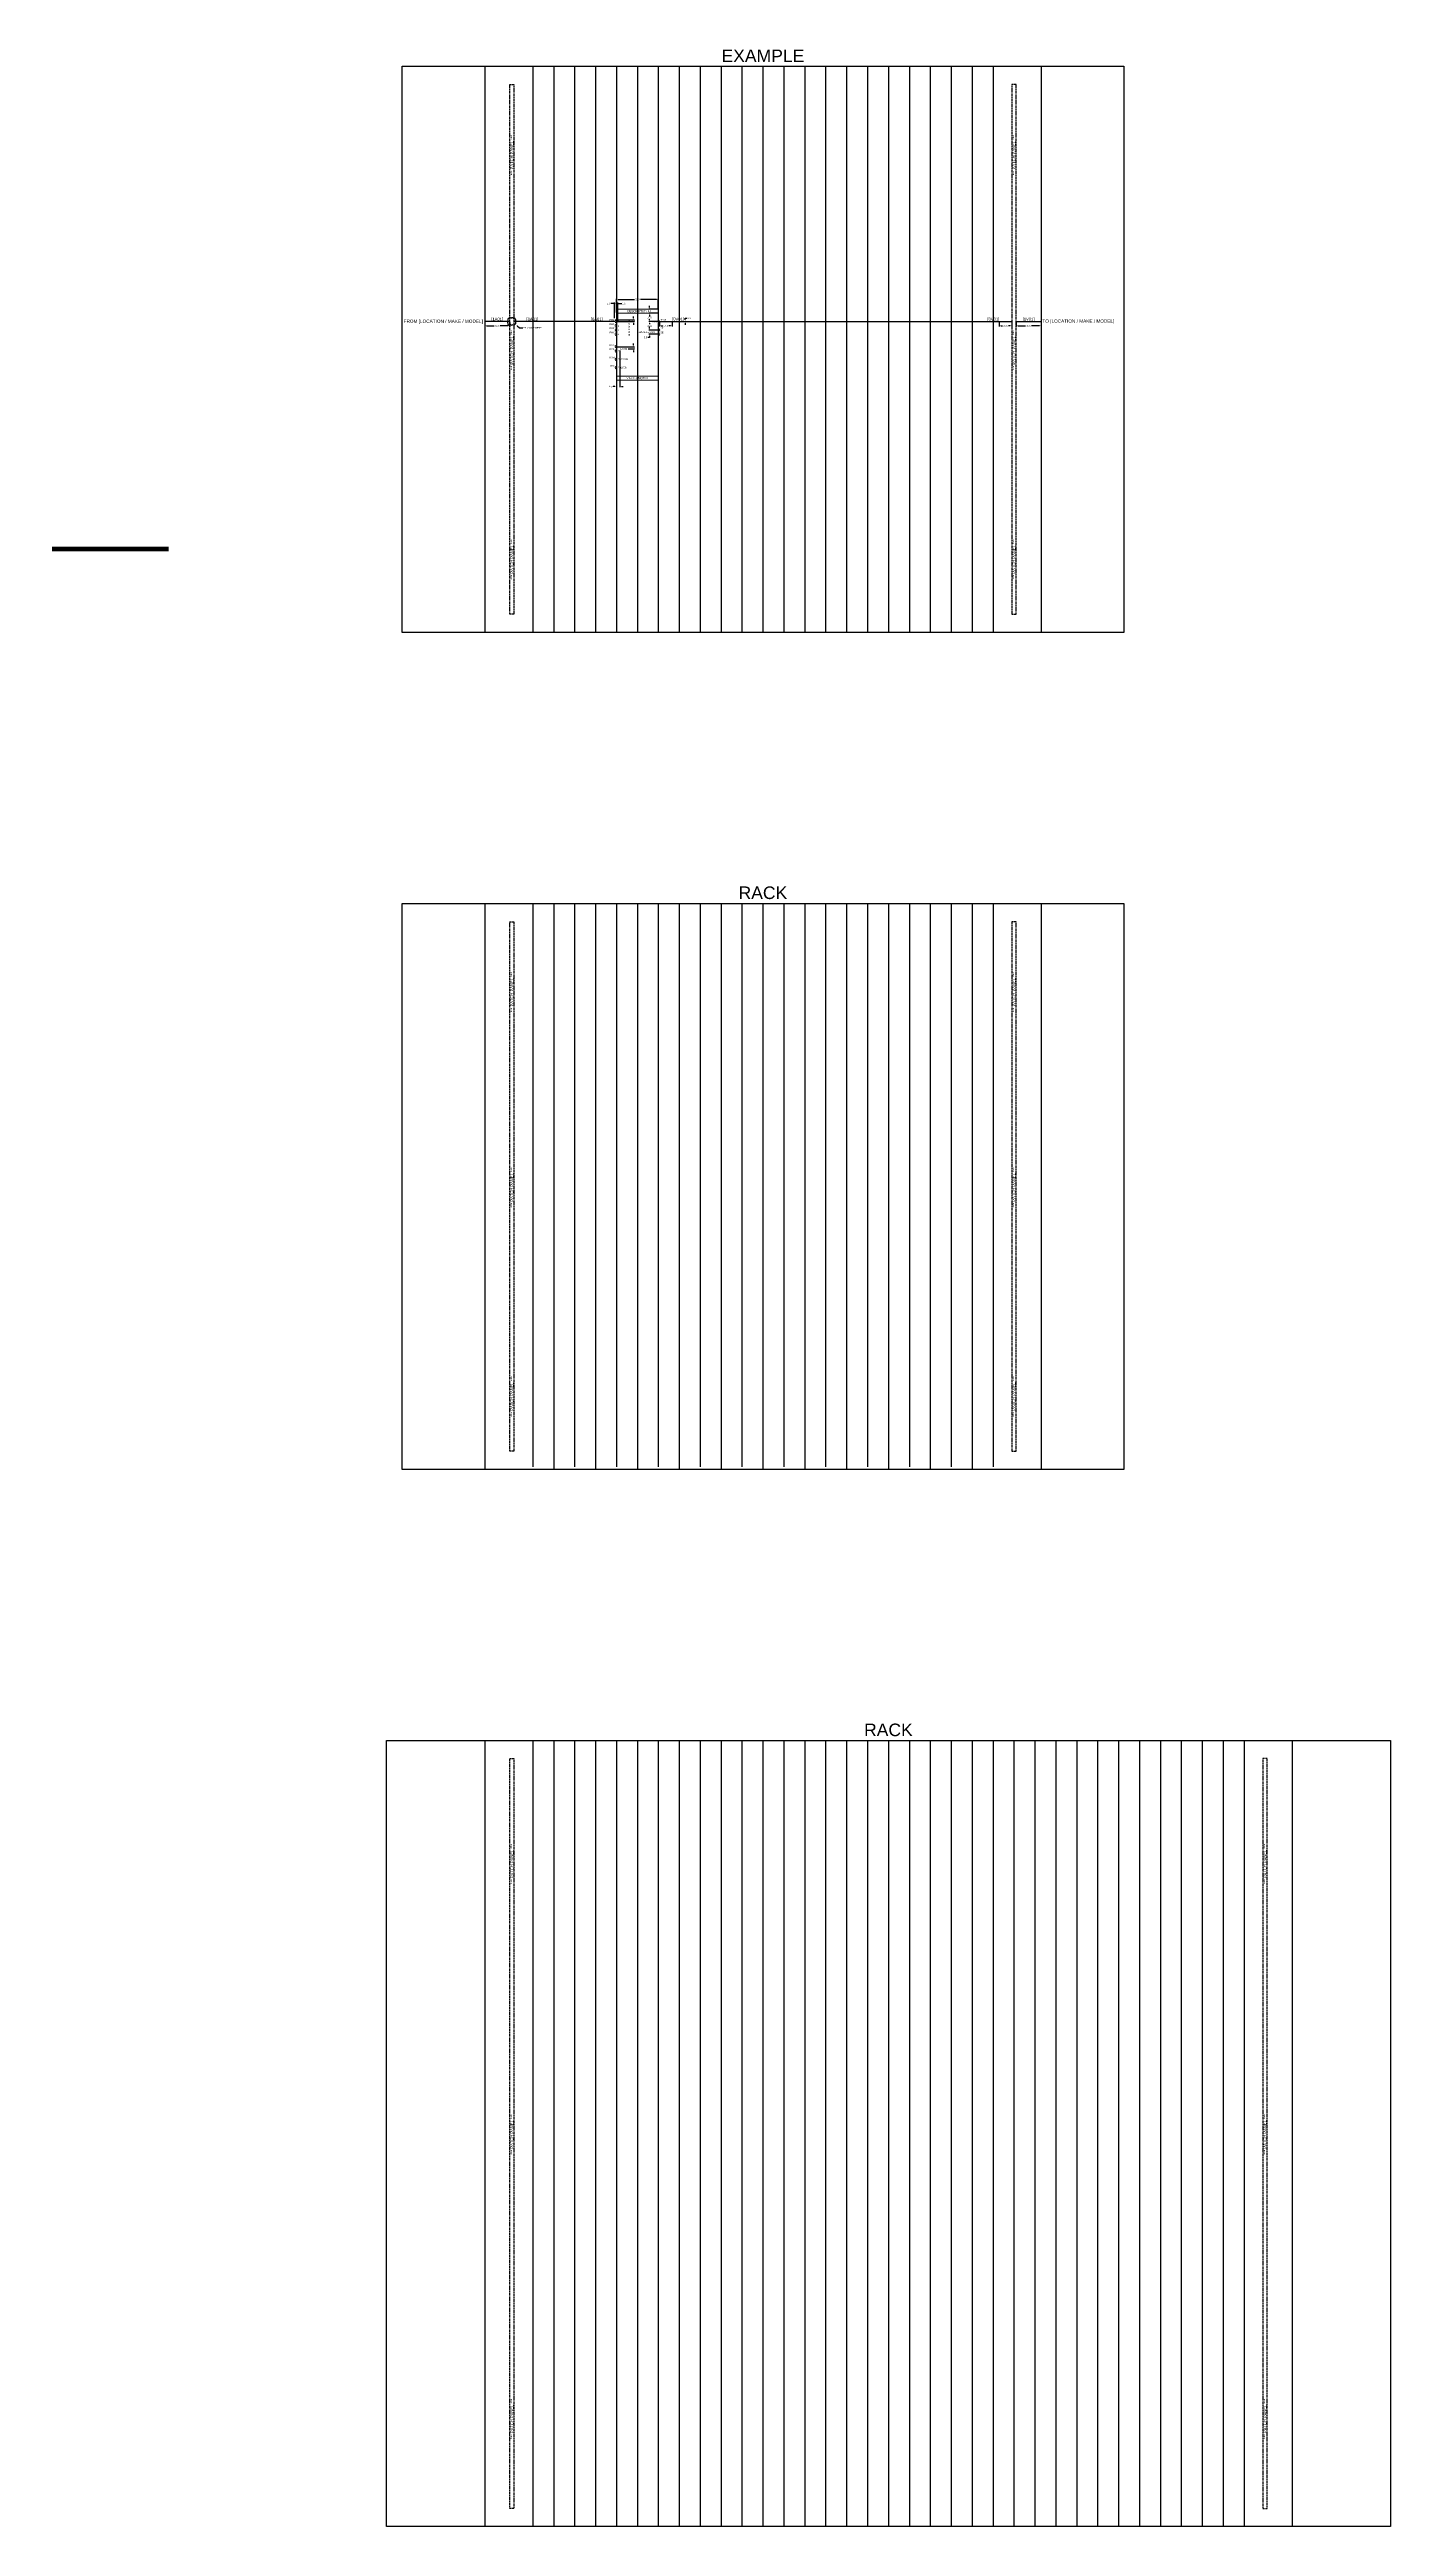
# Model space of a CAD drawing. Header units: millimetres. Extents: x -71336 to -35435, y -26189 to 22712.
# Drawn here: x -69189 to -67586, y -12128 to -9169 of the extents above; entities that cross this region are included whole.
import ezdxf
from ezdxf import colors
from ezdxf.entities.mleader import LeaderData, LeaderLine
from ezdxf.enums import TextEntityAlignment as Align
from ezdxf.math import Vec2, Vec3

# ---------------------------------------------------------------- set-up
doc = ezdxf.new("R2010")
doc.units = ezdxf.units.MM
doc.linetypes.add('DASHED2', pattern=[0.375, 0.25, -0.125])
for name, color, linetype in [('SC - Dimensions', 1, 'Continuous'), ('SC - HDMI', 192, 'Continuous'), ('SC - Revision Cloud', 3, 'Continuous'), ('SC - Starquad', 4, 'Continuous'), ('SC - Text', 7, 'Continuous')]:
    doc.layers.add(name, color=color, linetype=linetype)
doc.layers.add('SC - Equipment', color=7, linetype='Continuous', lineweight=13)
for name, color, linetype, plot in [('SC - Guides', 211, 'Continuous', False), ('SC - Titlesheet - Model', 250, 'Continuous', False), ('SC - Xlines', 252, 'Continuous', False)]:
    doc.layers.add(name, color=color, linetype=linetype, plot=plot)
doc.styles.add('ARIAL', font='arial.ttf')
doc.styles.add('ST 2', font='arial.ttf', dxfattribs={"height": 2})
doc.styles.get("Standard").update_dxf_attribs({"font": 'arial.ttf', "height": 35})
doc.dimstyles.get("Standard").update_dxf_attribs({"dimtxt": 50, "dimasz": 35, "dimexe": 5, "dimexo": 5, "dimgap": 1, "dimtad": 0, "dimtih": 1, "dimtoh": 1, "dimdec": 0, "dimzin": 0, "dimdsep": 46, "dimtxsty": 'Standard', "dimcen": 10, "dimadec": 0, "dimazin": 0, "dimtfac": 1, "dimtdec": 0, "dimtofl": 0, "dimtmove": 0, "dimatfit": 3, "dimfxl": 1, "dimtolj": 1, "dimtzin": 0, "dimarcsym": 0})

# ---------------------------------------------------------------- blocks, each defined once
blk = doc.blocks.new('*D127')
at = {"layer": 'Defpoints', "color": 0, "ltscale": 5, "transparency": 16777216}
for p in [(-68471.5, -9483.9), (-68461, -9478.9), (-68461, -9483.9)]:
    blk.add_point(p, dxfattribs=at)
at = {"layer": 'SC - Dimensions', "color": 0, "lineweight": -2, "ltscale": 5, "transparency": 16777216}
for p, q in [((-68462, -9478.9), (-68472.5, -9478.9)), ((-68462, -9483.9), (-68472.5, -9483.9)), ((-68471.5, -9476.9), (-68471.5, -9474.9)), ((-68471.5, -9485.9), (-68471.5, -9487.9))]:
    blk.add_line(p, q, dxfattribs=at)
at = {"layer": 'SC - Dimensions', "color": 0, "ltscale": 5, "transparency": 16777216}
for points in [[(-68471.8, -9476.9), (-68471.1, -9476.9), (-68471.5, -9478.9)], [(-68471.8, -9485.9), (-68471.1, -9485.9), (-68471.5, -9483.9)]]:
    blk.add_solid(points, dxfattribs=at)
at = {"layer": 'SC - Dimensions', "color": 0, "ltscale": 5, "transparency": 16777216, "insert": (-68471.5, -9481.4), "char_height": 2, "attachment_point": 5, "style": 'ST 2'}
blk.add_mtext('\\A1;5.0', dxfattribs=at)
blk = doc.blocks.new('*D128')
at = {"layer": 'Defpoints', "color": 0, "ltscale": 5, "transparency": 16777216}
for p in [(-68471.5, -9493.9), (-68461, -9483.9), (-68461, -9493.9)]:
    blk.add_point(p, dxfattribs=at)
at = {"layer": 'SC - Dimensions', "color": 0, "lineweight": -2, "ltscale": 5, "transparency": 16777216}
for p, q in [((-68462, -9483.9), (-68472.5, -9483.9)), ((-68462, -9493.9), (-68472.5, -9493.9)), ((-68471.5, -9485.9), (-68471.5, -9486.9)), ((-68471.5, -9491.9), (-68471.5, -9490.9))]:
    blk.add_line(p, q, dxfattribs=at)
at = {"layer": 'SC - Dimensions', "color": 0, "ltscale": 5, "transparency": 16777216}
for points in [[(-68471.8, -9485.9), (-68471.1, -9485.9), (-68471.5, -9483.9)], [(-68471.8, -9491.9), (-68471.1, -9491.9), (-68471.5, -9493.9)]]:
    blk.add_solid(points, dxfattribs=at)
at = {"layer": 'SC - Dimensions', "color": 0, "ltscale": 5, "transparency": 16777216, "insert": (-68471.5, -9488.9), "char_height": 2, "attachment_point": 5, "style": 'ST 2'}
blk.add_mtext('\\A1;10.0', dxfattribs=at)
blk = doc.blocks.new('*D129')
at = {"layer": 'Defpoints', "color": 0, "ltscale": 5, "transparency": 16777216}
for p in [(-68461, -9493.9), (-68471.5, -9503.9), (-68461, -9503.9)]:
    blk.add_point(p, dxfattribs=at)
at = {"layer": 'SC - Dimensions', "color": 0, "lineweight": -2, "ltscale": 5, "transparency": 16777216}
for p, q in [((-68462, -9493.9), (-68472.5, -9493.9)), ((-68471.5, -9495.9), (-68471.5, -9496.9)), ((-68462, -9503.9), (-68472.5, -9503.9)), ((-68471.5, -9501.9), (-68471.5, -9500.9))]:
    blk.add_line(p, q, dxfattribs=at)
at = {"layer": 'SC - Dimensions', "color": 0, "ltscale": 5, "transparency": 16777216}
for points in [[(-68471.8, -9495.9), (-68471.1, -9495.9), (-68471.5, -9493.9)], [(-68471.8, -9501.9), (-68471.1, -9501.9), (-68471.5, -9503.9)]]:
    blk.add_solid(points, dxfattribs=at)
at = {"layer": 'SC - Dimensions', "color": 0, "ltscale": 5, "transparency": 16777216, "insert": (-68471.5, -9498.9), "char_height": 2, "attachment_point": 5, "style": 'ST 2'}
blk.add_mtext('\\A1;10.0', dxfattribs=at)
blk = doc.blocks.new('*D130')
at = {"layer": 'Defpoints', "color": 0, "ltscale": 5, "transparency": 16777216}
for p in [(-68511, -9523.9), (-68498.2, -9526.4), (-68490.6, -9526.4)]:
    blk.add_point(p, dxfattribs=at)
at = {"layer": 'SC - Dimensions', "color": 0, "lineweight": -2, "ltscale": 5, "transparency": 16777216}
for p, q in [((-68510, -9523.9), (-68489.6, -9523.9)), ((-68497.2, -9526.4), (-68489.6, -9526.4)), ((-68490.6, -9521.9), (-68490.6, -9519.9)), ((-68490.6, -9528.4), (-68490.6, -9530.4))]:
    blk.add_line(p, q, dxfattribs=at)
at = {"layer": 'SC - Dimensions', "color": 0, "ltscale": 5, "transparency": 16777216}
for points in [[(-68490.9, -9521.9), (-68490.3, -9521.9), (-68490.6, -9523.9)], [(-68490.9, -9528.4), (-68490.3, -9528.4), (-68490.6, -9526.4)]]:
    blk.add_solid(points, dxfattribs=at)
at = {"layer": 'SC - Dimensions', "color": 0, "ltscale": 5, "transparency": 16777216, "insert": (-68490.6, -9525.1), "char_height": 2, "attachment_point": 5, "style": 'ST 2'}
blk.add_mtext('\\A1;2.5', dxfattribs=at)
blk = doc.blocks.new('*D131')
at = {"layer": 'Defpoints', "color": 0, "ltscale": 5, "transparency": 16777216}
for p in [(-68511, -9467.5), (-68511, -9478.9), (-68461, -9478.9)]:
    blk.add_point(p, dxfattribs=at)
at = {"layer": 'SC - Dimensions', "color": 0, "lineweight": -2, "ltscale": 5, "transparency": 16777216}
for p, q in [((-68511, -9477.9), (-68511, -9466.5)), ((-68509, -9467.5), (-68489.6, -9467.5)), ((-68463, -9467.5), (-68482.4, -9467.5)), ((-68461, -9477.9), (-68461, -9466.5))]:
    blk.add_line(p, q, dxfattribs=at)
at = {"layer": 'SC - Dimensions', "color": 0, "ltscale": 5, "transparency": 16777216}
for points in [[(-68509, -9467.2), (-68509, -9467.9), (-68511, -9467.5)], [(-68463, -9467.2), (-68463, -9467.9), (-68461, -9467.5)]]:
    blk.add_solid(points, dxfattribs=at)
at = {"layer": 'SC - Dimensions', "color": 0, "ltscale": 5, "transparency": 16777216, "insert": (-68486, -9467.5), "char_height": 2, "attachment_point": 5, "style": 'ST 2'}
blk.add_mtext('\\A1;50.0', dxfattribs=at)
blk = doc.blocks.new('*D132')
at = {"layer": 'Defpoints', "color": 0, "ltscale": 5, "transparency": 16777216}
for p in [(-68513.5, -9472.2), (-68513.5, -9490.9), (-68511, -9477.9)]:
    blk.add_point(p, dxfattribs=at)
at = {"layer": 'SC - Dimensions', "color": 0, "lineweight": -2, "ltscale": 5, "transparency": 16777216}
for p, q in [((-68515.5, -9472.2), (-68517.6, -9472.2)), ((-68513.5, -9489.9), (-68513.5, -9471.2)), ((-68511, -9476.9), (-68511, -9471.2)), ((-68509, -9472.2), (-68507, -9472.2))]:
    blk.add_line(p, q, dxfattribs=at)
at = {"layer": 'SC - Dimensions', "color": 0, "ltscale": 5, "transparency": 16777216}
for points in [[(-68515.5, -9471.8), (-68515.5, -9472.5), (-68513.5, -9472.2)], [(-68509, -9471.8), (-68509, -9472.5), (-68511, -9472.2)]]:
    blk.add_solid(points, dxfattribs=at)
at = {"layer": 'SC - Dimensions', "color": 0, "ltscale": 5, "transparency": 16777216, "insert": (-68520.4, -9472.2), "char_height": 2, "attachment_point": 5, "style": 'ST 2'}
blk.add_mtext('\\A1;2.5', dxfattribs=at)
blk = doc.blocks.new('*D133')
at = {"layer": 'Defpoints', "color": 0, "ltscale": 5, "transparency": 16777216}
for p in [(-68511, -9472.2), (-68511, -9483.9), (-68509.5, -9493.9)]:
    blk.add_point(p, dxfattribs=at)
at = {"layer": 'SC - Dimensions', "color": 0, "lineweight": -2, "ltscale": 5, "transparency": 16777216}
for p, q in [((-68513, -9472.2), (-68515, -9472.2)), ((-68511, -9482.9), (-68511, -9471.2)), ((-68509.5, -9492.9), (-68509.5, -9471.2)), ((-68507.5, -9472.2), (-68504.8, -9472.2))]:
    blk.add_line(p, q, dxfattribs=at)
at = {"layer": 'SC - Dimensions', "color": 0, "ltscale": 5, "transparency": 16777216}
for points in [[(-68513, -9471.8), (-68513, -9472.5), (-68511, -9472.2)], [(-68507.5, -9471.8), (-68507.5, -9472.5), (-68509.5, -9472.2)]]:
    blk.add_solid(points, dxfattribs=at)
at = {"layer": 'SC - Dimensions', "color": 0, "ltscale": 5, "transparency": 16777216, "insert": (-68502.1, -9472.2), "char_height": 2, "attachment_point": 5, "style": 'ST 2'}
blk.add_mtext('\\A1;1.5', dxfattribs=at)
blk = doc.blocks.new('*D134')
at = {"layer": 'Defpoints', "color": 0, "ltscale": 5, "transparency": 16777216}
for p in [(-68513.5, -9491.9), (-68511, -9493.9), (-68490.6, -9493.9)]:
    blk.add_point(p, dxfattribs=at)
at = {"layer": 'SC - Dimensions', "color": 0, "lineweight": -2, "ltscale": 5, "transparency": 16777216}
for p, q in [((-68512.5, -9491.9), (-68489.6, -9491.9)), ((-68510, -9493.9), (-68489.6, -9493.9)), ((-68490.6, -9489.9), (-68490.6, -9487.9)), ((-68490.6, -9495.9), (-68490.6, -9497.9))]:
    blk.add_line(p, q, dxfattribs=at)
at = {"layer": 'SC - Dimensions', "color": 0, "ltscale": 5, "transparency": 16777216}
for points in [[(-68490.9, -9489.9), (-68490.3, -9489.9), (-68490.6, -9491.9)], [(-68490.9, -9495.9), (-68490.3, -9495.9), (-68490.6, -9493.9)]]:
    blk.add_solid(points, dxfattribs=at)
at = {"layer": 'SC - Dimensions', "color": 0, "ltscale": 5, "transparency": 16777216, "insert": (-68490.6, -9492.9), "char_height": 2, "attachment_point": 5, "style": 'ST 2'}
blk.add_mtext('\\A1;2.0', dxfattribs=at)
blk = doc.blocks.new('*D135')
at = {"layer": 'Defpoints', "color": 0, "ltscale": 5, "transparency": 16777216}
for p in [(-68471.5, -9508.9), (-68461, -9503.9), (-68461, -9508.9)]:
    blk.add_point(p, dxfattribs=at)
at = {"layer": 'SC - Dimensions', "color": 0, "lineweight": -2, "ltscale": 5, "transparency": 16777216}
for p, q in [((-68471.5, -9512.9), (-68473.5, -9512.9)), ((-68462, -9503.9), (-68472.5, -9503.9)), ((-68462, -9508.9), (-68472.5, -9508.9)), ((-68471.5, -9501.9), (-68471.5, -9499.9)), ((-68471.5, -9510.9), (-68471.5, -9512.9))]:
    blk.add_line(p, q, dxfattribs=at)
at = {"layer": 'SC - Dimensions', "color": 0, "ltscale": 5, "transparency": 16777216}
for points in [[(-68471.8, -9501.9), (-68471.1, -9501.9), (-68471.5, -9503.9)], [(-68471.8, -9510.9), (-68471.1, -9510.9), (-68471.5, -9508.9)]]:
    blk.add_solid(points, dxfattribs=at)
at = {"layer": 'SC - Dimensions', "color": 0, "ltscale": 5, "transparency": 16777216, "insert": (-68476.3, -9512.9), "char_height": 2, "attachment_point": 5, "style": 'ST 2'}
blk.add_mtext('\\A1;5.0', dxfattribs=at)
blk = doc.blocks.new('*D149')
at = {"layer": 'Defpoints', "color": 0, "ltscale": 5, "transparency": 16777216}
for p in [(-68459.5, -9493.9), (-68444.5, -9493.9), (-68444.5, -9498.8)]:
    blk.add_point(p, dxfattribs=at)
at = {"layer": 'SC - Dimensions', "color": 0, "lineweight": -2, "ltscale": 5, "transparency": 16777216}
for p, q in [((-68459.5, -9494.9), (-68459.5, -9499.8)), ((-68444.5, -9494.9), (-68444.5, -9499.8)), ((-68457.5, -9498.8), (-68455.5, -9498.8)), ((-68446.5, -9498.8), (-68448.5, -9498.8))]:
    blk.add_line(p, q, dxfattribs=at)
at = {"layer": 'SC - Dimensions', "color": 0, "ltscale": 5, "transparency": 16777216}
for points in [[(-68457.5, -9498.5), (-68457.5, -9499.2), (-68459.5, -9498.8)], [(-68446.5, -9498.5), (-68446.5, -9499.2), (-68444.5, -9498.8)]]:
    blk.add_solid(points, dxfattribs=at)
at = {"layer": 'SC - Dimensions', "color": 0, "ltscale": 5, "transparency": 16777216, "insert": (-68452, -9498.8), "char_height": 2, "attachment_point": 5, "style": 'ST 2'}
blk.add_mtext('\\A1;15.0', dxfattribs=at)
blk = doc.blocks.new('*D136')
at = {"layer": 'Defpoints', "color": 0, "ltscale": 5, "transparency": 16777216}
for p in [(-68433.8, -9493.7), (-68433.8, -9493.9), (-68428.8, -9493.7)]:
    blk.add_point(p, dxfattribs=at)
at = {"layer": 'SC - Dimensions', "color": 0, "lineweight": -2, "ltscale": 5, "transparency": 16777216}
for p, q in [((-68432.8, -9493.7), (-68427.8, -9493.7)), ((-68432.8, -9493.9), (-68427.8, -9493.9)), ((-68428.8, -9491.7), (-68428.8, -9489.7)), ((-68428.8, -9489.7), (-68426.8, -9489.7)), ((-68428.8, -9495.9), (-68428.8, -9497.9))]:
    blk.add_line(p, q, dxfattribs=at)
at = {"layer": 'SC - Dimensions', "color": 0, "ltscale": 5, "transparency": 16777216}
for points in [[(-68429.1, -9491.7), (-68428.5, -9491.7), (-68428.8, -9493.7)], [(-68429.1, -9495.9), (-68428.5, -9495.9), (-68428.8, -9493.9)]]:
    blk.add_solid(points, dxfattribs=at)
at = {"layer": 'SC - Dimensions', "color": 0, "ltscale": 5, "transparency": 16777216, "insert": (-68424, -9489.7), "char_height": 2, "attachment_point": 5, "style": 'ST 2'}
blk.add_mtext('\\A1;0.2', dxfattribs=at)
blk = doc.blocks.new('*D137')
at = {"layer": 'Defpoints', "color": 0, "ltscale": 5, "transparency": 16777216}
for p in [(-68033.5, -9493.9), (-68003.5, -9493.9), (-68003.5, -9498.9)]:
    blk.add_point(p, dxfattribs=at)
at = {"layer": 'SC - Dimensions', "color": 0, "lineweight": -2, "ltscale": 5, "transparency": 16777216}
for p, q in [((-68033.5, -9494.9), (-68033.5, -9499.9)), ((-68003.5, -9494.9), (-68003.5, -9499.9)), ((-68031.5, -9498.9), (-68022.1, -9498.9)), ((-68005.5, -9498.9), (-68014.9, -9498.9))]:
    blk.add_line(p, q, dxfattribs=at)
at = {"layer": 'SC - Dimensions', "color": 0, "ltscale": 5, "transparency": 16777216}
for points in [[(-68031.5, -9498.6), (-68031.5, -9499.2), (-68033.5, -9498.9)], [(-68005.5, -9498.6), (-68005.5, -9499.2), (-68003.5, -9498.9)]]:
    blk.add_solid(points, dxfattribs=at)
at = {"layer": 'SC - Dimensions', "color": 0, "ltscale": 5, "transparency": 16777216, "insert": (-68018.5, -9498.9), "char_height": 2, "attachment_point": 5, "style": 'ST 2'}
blk.add_mtext('\\A1;30.0', dxfattribs=at)
blk = doc.blocks.new('*D138')
at = {"layer": 'Defpoints', "color": 0, "ltscale": 5, "transparency": 16777216}
for p in [(-68668.5, -9493.9), (-68638.5, -9493.9), (-68638.5, -9498.9)]:
    blk.add_point(p, dxfattribs=at)
at = {"layer": 'SC - Dimensions', "color": 0, "lineweight": -2, "ltscale": 5, "transparency": 16777216}
for p, q in [((-68668.5, -9494.9), (-68668.5, -9499.9)), ((-68638.5, -9494.9), (-68638.5, -9499.9)), ((-68666.5, -9498.9), (-68657.1, -9498.9)), ((-68640.5, -9498.9), (-68649.9, -9498.9))]:
    blk.add_line(p, q, dxfattribs=at)
at = {"layer": 'SC - Dimensions', "color": 0, "ltscale": 5, "transparency": 16777216}
for points in [[(-68666.5, -9498.6), (-68666.5, -9499.2), (-68668.5, -9498.9)], [(-68640.5, -9498.6), (-68640.5, -9499.2), (-68638.5, -9498.9)]]:
    blk.add_solid(points, dxfattribs=at)
at = {"layer": 'SC - Dimensions', "color": 0, "ltscale": 5, "transparency": 16777216, "insert": (-68653.5, -9498.9), "char_height": 2, "attachment_point": 5, "style": 'ST 2'}
blk.add_mtext('\\A1;30.0', dxfattribs=at)
blk = doc.blocks.new('*D139')
at = {"layer": 'Defpoints', "color": 0, "ltscale": 5, "transparency": 16777216}
for p in [(-68053.5, -9493.9), (-68038.5, -9493.9), (-68038.5, -9498.9)]:
    blk.add_point(p, dxfattribs=at)
at = {"layer": 'SC - Dimensions', "color": 0, "lineweight": -2, "ltscale": 5, "transparency": 16777216}
for p, q in [((-68053.5, -9494.9), (-68053.5, -9499.9)), ((-68038.5, -9494.9), (-68038.5, -9499.9)), ((-68051.5, -9498.9), (-68049.5, -9498.9)), ((-68040.5, -9498.9), (-68042.5, -9498.9))]:
    blk.add_line(p, q, dxfattribs=at)
at = {"layer": 'SC - Dimensions', "color": 0, "ltscale": 5, "transparency": 16777216}
for points in [[(-68051.5, -9498.6), (-68051.5, -9499.2), (-68053.5, -9498.9)], [(-68040.5, -9498.6), (-68040.5, -9499.2), (-68038.5, -9498.9)]]:
    blk.add_solid(points, dxfattribs=at)
at = {"layer": 'SC - Dimensions', "color": 0, "ltscale": 5, "transparency": 16777216, "insert": (-68046, -9498.9), "char_height": 2, "attachment_point": 5, "style": 'ST 2'}
blk.add_mtext('\\A1;15.0', dxfattribs=at)
blk = doc.blocks.new('*D146')
at = {"layer": 'Defpoints', "color": 0, "ltscale": 5, "transparency": 16777216}
for p in [(-68507, -9527.3), (-68511, -9563.9), (-68507, -9571.3)]:
    blk.add_point(p, dxfattribs=at)
at = {"layer": 'SC - Dimensions', "color": 0, "lineweight": -2, "ltscale": 5, "transparency": 16777216}
for p, q in [((-68507, -9528.3), (-68507, -9572.3)), ((-68513, -9571.3), (-68515, -9571.3)), ((-68511, -9564.9), (-68511, -9572.3)), ((-68505, -9571.3), (-68503, -9571.3))]:
    blk.add_line(p, q, dxfattribs=at)
at = {"layer": 'SC - Dimensions', "color": 0, "ltscale": 5, "transparency": 16777216}
for points in [[(-68513, -9571), (-68513, -9571.7), (-68511, -9571.3)], [(-68505, -9571), (-68505, -9571.7), (-68507, -9571.3)]]:
    blk.add_solid(points, dxfattribs=at)
at = {"layer": 'SC - Dimensions', "color": 0, "ltscale": 5, "transparency": 16777216, "insert": (-68517.9, -9571.3), "char_height": 2, "attachment_point": 5, "style": 'ST 2'}
blk.add_mtext('\\A1;4.0', dxfattribs=at)
blk = doc.blocks.new('*U189')
at = {"layer": 'SC - Guides', "color": 5, "ltscale": 5, "const_width": 2}
blk.add_lwpolyline([(-415.5, 1287.4), (-465.5, 1287.4)], dxfattribs=at)
at = {"layer": 'SC - Titlesheet - Model', "color": 5, "lineweight": 30, "ltscale": 5, "flags": 104}
blk.add_attdef('ADDITIONS', text='', height=5, dxfattribs=at).set_placement((-365.5, -312), align=Align.TOP_LEFT)
blk.add_attdef('CHANGES', text='', height=5, dxfattribs=at).set_placement((0, -312), align=Align.TOP_CENTER)
blk.add_attdef('OMISSIONS', text='', height=5, dxfattribs=at).set_placement((365.5, -312), align=Align.TOP_RIGHT)

msp = doc.modelspace()

# ---------------------------------------------------------------- linework, layer by layer
at = {"linetype": 'DASHED2', "ltscale": 5}
for points in [[(-68638.522, -9843.227), (-68638.522, -9210.727), (-68633.522, -9210.727), (-68633.522, -9843.227)], [(-68033.523, -9843.227), (-68033.522, -9210.727), (-68038.522, -9210.727), (-68038.523, -9843.227)], [(-68638.522, -10843.227), (-68638.522, -10210.727), (-68633.522, -10210.727), (-68633.522, -10843.227)], [(-68033.523, -10843.227), (-68033.522, -10210.727), (-68038.522, -10210.727), (-68038.523, -10843.227)], [(-68638.522, -12106.227), (-68638.522, -11210.329), (-68633.522, -11210.329), (-68633.522, -12106.227)], [(-67733.522, -12106.227), (-67733.522, -11210.329), (-67738.522, -11210.329), (-67738.522, -12106.227)]]:
    msp.add_lwpolyline(points, close=True, dxfattribs=at)
at = {"layer": 'SC - Equipment'}
for p, q in [((-68461.022, -9483.89), (-68511.023, -9483.89)), ((-68511.022, -9478.89), (-68461.022, -9478.89)), ((-68511.022, -9563.89), (-68511.022, -9478.89)), ((-68461.022, -9478.89), (-68461.022, -9563.89)), ((-68461.022, -9558.89), (-68511.022, -9558.89)), ((-68461.022, -9563.89), (-68511.022, -9563.89))]:
    msp.add_line(p, q, dxfattribs=at)
at = {"layer": 'SC - Equipment', "ltscale": 5}
for p, q in [((-68496.013, -9492.39), (-68496.013, -9493.89)), ((-68496.022, -9508.89), (-68496.022, -9510.39))]:
    msp.add_line(p, q, dxfattribs=at)
at = {"layer": 'SC - Equipment', "color": 0, "const_width": 0.7}
for points in [[(-68512.122, -9493.89, 1), (-68512.922, -9493.89, 1)], [(-68459.122, -9493.89, 1), (-68459.922, -9493.89, 1)], [(-68512.122, -9498.89, 1), (-68512.922, -9498.89, 1)], [(-68512.122, -9503.89, 1), (-68512.922, -9503.89, 1)], [(-68512.122, -9508.883, 1), (-68512.922, -9508.883, 1)], [(-68512.122, -9523.883, 1), (-68512.922, -9523.883, 1)], [(-68459.122, -9503.89, 1), (-68459.922, -9503.89, 1)], [(-68459.122, -9508.89, 1), (-68459.922, -9508.89, 1)], [(-68512.122, -9528.883, 1), (-68512.922, -9528.883, 1)], [(-68512.122, -9538.883, 1), (-68512.922, -9538.883, 1)], [(-68512.122, -9548.89, 1), (-68512.922, -9548.89, 1)]]:
    msp.add_lwpolyline(points, format="xyb", close=True, dxfattribs=at)
at = {"layer": 'SC - Equipment'}
for centre, start, end in [((-68512.522, -9493.89), 270, 90), ((-68512.522, -9498.89), 270, 90), ((-68459.522, -9493.89), 90, 270), ((-68512.522, -9503.89), 270, 90), ((-68512.522, -9508.89), 270, 90), ((-68512.522, -9523.89), 270, 90), ((-68512.522, -9528.89), 270, 90), ((-68459.522, -9503.89), 90, 270), ((-68459.522, -9508.89), 90, 270), ((-68459.522, -9508.89), 90, 270), ((-68512.522, -9538.89), 270, 90), ((-68512.522, -9548.89), 270, 90)]:
    msp.add_arc(centre, 1.5, start, end, dxfattribs=at)
at = {"layer": 'SC - HDMI', "ltscale": 5}
for points in [[(-68459.522, -9493.89), (-68038.523, -9493.89)], [(-68033.523, -9493.89), (-68003.523, -9493.89)]]:
    msp.add_lwpolyline(points, dxfattribs=at)
at = {"layer": 'SC - Revision Cloud'}
msp.add_lwpolyline([(-68640.511, -9497.264, 0.52056705), (-68637.511, -9497.264, 0.52056705), (-68634.511, -9497.264, 0.52056705), (-68631.917, -9496.857, 0.52056705), (-68631.917, -9493.857, 0.52056705), (-68631.917, -9490.857, 0.52056705), (-68634.099, -9490.039, 0.52056705), (-68637.099, -9490.039, 0.52056705), (-68640.099, -9490.039, 0.52056705), (-68640.511, -9492.626, 0.52056705), (-68640.511, -9495.626, 0.52056705)], format="xyb", close=True, dxfattribs=at)
at = {"layer": 'SC - Starquad', "ltscale": 5}
for points in [[(-68638.522, -9493.89), (-68668.522, -9493.89)], [(-68512.522, -9493.89), (-68633.522, -9493.89)]]:
    msp.add_lwpolyline(points, dxfattribs=at)
at = {"layer": 'SC - Xlines', "ltscale": 5, "transparency": 33554687}
for points in [[(-68767.159, -9188.854), (-67904.886, -9188.854), (-67904.886, -9865.099), (-68767.159, -9865.099)], [(-68767.159, -10188.854), (-67904.886, -10188.854), (-67904.886, -10865.099), (-68767.159, -10865.099)], [(-68786.022, -11188.851), (-67586.022, -11188.858), (-67586.022, -12127.758), (-68786.022, -12127.751)]]:
    msp.add_lwpolyline(points, close=True, dxfattribs=at)
at = {"layer": 'SC - Xlines', "ltscale": 5}
for points in [[(-68668.522, -9188.854), (-68668.522, -9865.099)], [(-68586.022, -9188.854), (-68586.022, -9865.099)], [(-68536.022, -9188.854), (-68536.022, -9865.099)], [(-68486.022, -9188.854), (-68486.022, -9865.099)], [(-68436.022, -9188.854), (-68436.022, -9865.099)], [(-68386.022, -9188.854), (-68386.022, -9865.099)], [(-68336.022, -9188.854), (-68336.022, -9865.099)], [(-68286.022, -9188.854), (-68286.022, -9865.099)], [(-68236.022, -9188.854), (-68236.022, -9865.099)], [(-68186.022, -9188.854), (-68186.022, -9865.099)], [(-68136.022, -9188.854), (-68136.022, -9865.099)], [(-68086.022, -9188.854), (-68086.022, -9865.099)], [(-68003.523, -9188.854), (-68003.523, -9865.099)], [(-68668.522, -10188.854), (-68668.522, -10865.099)], [(-68586.022, -10188.854), (-68586.022, -10865.099)], [(-68536.022, -10188.854), (-68536.022, -10865.099)], [(-68486.022, -10188.854), (-68486.022, -10865.099)], [(-68436.022, -10188.854), (-68436.022, -10865.099)], [(-68386.022, -10188.854), (-68386.022, -10865.099)], [(-68336.022, -10188.854), (-68336.022, -10865.099)], [(-68286.022, -10188.854), (-68286.022, -10865.099)], [(-68236.022, -10188.854), (-68236.022, -10865.099)], [(-68186.022, -10188.854), (-68186.022, -10865.099)], [(-68136.022, -10188.854), (-68136.022, -10865.099)], [(-68086.022, -10188.854), (-68086.022, -10865.099)], [(-68003.523, -10188.854), (-68003.523, -10865.099)], [(-68668.522, -11188.854), (-68668.522, -12127.752)], [(-68586.022, -11188.854), (-68586.022, -12127.752)], [(-68536.022, -11188.854), (-68536.022, -12127.752)], [(-68486.022, -11188.854), (-68486.022, -12127.752)], [(-68436.022, -11188.854), (-68436.022, -12127.752)], [(-68386.022, -11188.854), (-68386.022, -12127.752)], [(-68336.022, -11188.854), (-68336.022, -12127.752)], [(-68286.022, -11188.854), (-68286.022, -12127.752)], [(-68236.022, -11188.854), (-68236.022, -12127.752)], [(-68186.022, -11188.854), (-68186.022, -12127.752)], [(-68136.022, -11188.854), (-68136.022, -12127.752)], [(-68086.022, -11188.854), (-68086.022, -12127.752)], [(-68036.022, -11188.854), (-68036.022, -12127.752)], [(-67986.022, -11188.854), (-67986.022, -12127.752)], [(-67936.022, -11188.854), (-67936.022, -12127.752)], [(-67886.022, -11188.854), (-67886.022, -12127.752)], [(-67836.022, -11188.854), (-67836.022, -12127.752)], [(-67786.022, -11188.854), (-67786.022, -12127.752)], [(-67703.522, -11188.854), (-67703.522, -12127.752)]]:
    msp.add_lwpolyline(points, dxfattribs=at)
at = {"layer": 'SC - Xlines', "color": 250, "ltscale": 5}
for points in [[(-68611.022, -9188.854), (-68611.022, -9865.099)], [(-68561.022, -9188.854), (-68561.022, -9865.099)], [(-68511.022, -9188.854), (-68511.022, -9865.099)], [(-68461.022, -9188.854), (-68461.022, -9865.099)], [(-68411.022, -9188.854), (-68411.022, -9865.099)], [(-68361.022, -9188.854), (-68361.022, -9865.099)], [(-68311.022, -9188.854), (-68311.022, -9865.099)], [(-68261.022, -9188.854), (-68261.022, -9865.099)], [(-68211.022, -9188.854), (-68211.022, -9865.099)], [(-68161.022, -9188.854), (-68161.022, -9865.099)], [(-68111.022, -9188.854), (-68111.022, -9865.099)], [(-68061.022, -9188.854), (-68061.022, -9865.099)], [(-68611.022, -10188.854), (-68611.022, -10861.922)], [(-68561.022, -10188.854), (-68561.022, -10861.922)], [(-68511.022, -10188.854), (-68511.022, -10861.922)], [(-68461.022, -10188.854), (-68461.022, -10861.922)], [(-68411.022, -10188.854), (-68411.022, -10861.922)], [(-68361.022, -10188.854), (-68361.022, -10861.922)], [(-68311.022, -10188.854), (-68311.022, -10861.922)], [(-68261.022, -10188.854), (-68261.022, -10861.922)], [(-68211.022, -10188.854), (-68211.022, -10861.922)], [(-68161.022, -10188.854), (-68161.022, -10861.922)], [(-68111.022, -10188.854), (-68111.022, -10861.922)], [(-68061.022, -10188.854), (-68061.022, -10861.922)], [(-68611.022, -11188.854), (-68611.022, -12127.752)], [(-68561.022, -11188.854), (-68561.022, -12127.752)], [(-68511.022, -11188.854), (-68511.022, -12127.752)], [(-68461.022, -11188.854), (-68461.022, -12127.752)], [(-68411.022, -11188.854), (-68411.022, -12127.752)], [(-68361.022, -11188.854), (-68361.022, -12127.752)], [(-68311.022, -11188.854), (-68311.022, -12127.752)], [(-68261.022, -11188.854), (-68261.022, -12127.752)], [(-68211.022, -11188.854), (-68211.022, -12127.752)], [(-68161.022, -11188.854), (-68161.022, -12127.752)], [(-68111.022, -11188.854), (-68111.022, -12127.752)], [(-68061.022, -11188.854), (-68061.022, -12127.752)], [(-68011.022, -11188.854), (-68011.022, -12127.752)], [(-67961.022, -11188.854), (-67961.022, -12127.752)], [(-67911.022, -11188.854), (-67911.022, -12127.752)], [(-67861.022, -11188.854), (-67861.022, -12127.752)], [(-67811.022, -11188.854), (-67811.022, -12127.752)], [(-67761.022, -11188.854), (-67761.022, -12127.752)]]:
    msp.add_lwpolyline(points, dxfattribs=at)

# ---------------------------------------------------------------- block references
at = {"xscale": 2.792177448794787, "yscale": 2.792177448794787, "zscale": 2.792177448794787}
msp.add_blockref('*U189', (-67886.022, -13360.212), dxfattribs=at)

# ---------------------------------------------------------------- texts
at = {"layer": 'SC - Equipment'}
for s, p in [('PHX', (-68513.522, -9491.89)), ('PHX', (-68513.522, -9496.89)), ('HDMI', (-68462.522, -9493.89)), ('RCA', (-68513.522, -9521.89)), ('RCA', (-68513.522, -9526.89)), ('PHX', (-68513.522, -9501.89)), ('PHX', (-68513.522, -9506.89)), ('SPEAKER OUT', (-68465.022, -9506.39)), ('+', (-68462.522, -9503.89)), ('-', (-68462.522, -9508.89)), ('D9M', (-68513.522, -9536.89)), ('IEC', (-68513.522, -9546.89))]:
    msp.add_text(s, height=2, dxfattribs=at).set_placement(p, align=Align.MIDDLE_RIGHT)
for s, p in [('2', (-68509.522, -9498.89)), ('1', (-68509.522, -9493.89)), ('HDMI', (-68458.522, -9491.89)), ('4', (-68509.522, -9508.89)), ('3', (-68509.522, -9503.89)), ('L', (-68509.522, -9523.89)), ('AUDIO', (-68507.022, -9526.39)), ('BE', (-68458.522, -9501.89)), ('BE', (-68458.522, -9506.89)), ('R', (-68509.522, -9528.89)), ('RS232 IN', (-68509.522, -9538.89)), ('POWER', (-68509.522, -9548.89))]:
    msp.add_text(s, height=2, dxfattribs=at).set_placement(p, align=Align.MIDDLE_LEFT)
msp.add_text('AUDIO IN', height=2, rotation=270, dxfattribs=at).set_placement((-68496.023, -9501.39), align=Align.MIDDLE_CENTER)
at = {"layer": 'SC - Equipment', "ltscale": 5, "char_height": 2.5, "attachment_point": 5}
for s, insert in [('DESCRIPTION', (-68486.022, -9481.39)), ('MAKE & MODEL', (-68486.022, -9561.39))]:
    msp.add_mtext_dynamic_manual_height_columns(s, width=49.99999, gutter_width=150, heights=[0], dxfattribs=dict(at, insert=insert))
at = {"layer": 'SC - Text', "char_height": 15, "attachment_point": 8, "style": 'ARIAL'}
for s, insert in [('\\A1;{\\fSansSerif|b0|i0|c2|p2;EXAMPLE}', (-68336.022, -9183.854)), ('\\A1;{\\fSansSerif|b0|i0|c2|p2;\\W1;RACK}', (-68336.022, -10183.854)), ('\\A1;{\\fSansSerif|b0|i0|c2|p2;\\W1;RACK}', (-68186.022, -11183.854))]:
    msp.add_mtext(s, dxfattribs=dict(at, insert=insert))
at = {"layer": 'SC - Text', "char_height": 3.5, "width": 136.51602, "rotation": 90, "style": 'ARIAL'}
for insert, attachment_point in [((-68637.754, -9319.069), 1), ((-68034.291, -9319.069), 7), ((-68637.754, -9552.175), 1), ((-68034.291, -9552.175), 7), ((-68637.754, -9801.967), 1), ((-68034.291, -9801.967), 7), ((-68637.754, -10319.069), 1), ((-68034.291, -10319.069), 7), ((-68637.754, -10552.175), 1), ((-68034.291, -10552.175), 7), ((-68637.754, -10801.967), 1), ((-68034.291, -10801.967), 7), ((-68637.754, -11360.366), 1), ((-67734.291, -11360.366), 7), ((-68637.754, -11683.472), 1), ((-67734.291, -11683.472), 7), ((-68637.754, -12023.264), 1), ((-67734.291, -12023.264), 7)]:
    msp.add_mtext('*** PATCH PANEL ***', dxfattribs=dict(at, insert=insert, attachment_point=attachment_point))
at = {"layer": 'SC - Text'}
for s, insert, char_height, width, attachment_point in [('FROM [LOCATION / MAKE / MODEL]', (-68765.378, -9494.014), 4, 95.45637, 4), ('[1A01]', (-68653.522, -9493.69), 3.5, 12.99494, 8), ('[0A01]', (-68618.522, -9493.69), 3.5, 15.57197, 7), ('[0A01]', (-68527.522, -9493.69), 3.5, 14.6761, 9), ('[0V01]', (-68444.522, -9493.69), 3.5, 15.57197, 7), ('[0V01]', (-68053.523, -9493.69), 3.5, 14.6761, 9), ('[1V01]', (-68018.523, -9493.69), 3.5, 15.57197, 8), ('TO [LOCATION / MAKE / MODEL]', (-68002.023, -9493.89), 4, 95.83424, 4)]:
    msp.add_mtext(s, dxfattribs=dict(at, insert=insert, char_height=char_height, width=width, attachment_point=attachment_point))

# ---------------------------------------------------------------- dimensions: what is measured, and where the dimension line sits
at = {"layer": 'SC - Dimensions', "ltscale": 5}
for base, p1, p2, picture, middle in [((-68511.022, -9467.545), (-68461.022, -9478.89), (-68511.022, -9478.89), '*D131', (-68486.022, -9467.545)), ((-68638.522, -9498.889), (-68668.522, -9493.889), (-68638.522, -9493.889), '*D138', (-68653.522, -9498.889)), ((-68444.522, -9498.849), (-68459.522, -9493.89), (-68444.522, -9493.89), '*D149', (-68452.022, -9498.849)), ((-68038.523, -9498.89), (-68053.523, -9493.89), (-68038.523, -9493.89), '*D139', (-68046.023, -9498.89)), ((-68003.522, -9498.89), (-68033.522, -9493.89), (-68003.522, -9493.89), '*D137', (-68018.522, -9498.89))]:
    dim = msp.add_linear_dim(base=base, p1=p1, p2=p2, dimstyle='Standard', override={"dimasz": 2, "dimexe": 1, "dimexo": 1, "dimdec": 1, "dimtxsty": 'ST 2'}, dxfattribs=at)
    dim.commit()
    dim.dimension.update_dxf_attribs({"geometry": picture, "text_midpoint": middle})
for base, p1, p2, picture, middle in [((-68513.522, -9472.152), (-68511.022, -9477.89), (-68513.522, -9490.888), '*D132', (-68520.427, -9472.152)), ((-68511.022, -9472.152), (-68509.522, -9493.89), (-68511.022, -9483.89), '*D133', (-68502.081, -9472.152)), ((-68507.022, -9571.324), (-68511.022, -9563.89), (-68507.022, -9527.345), '*D146', (-68517.88, -9571.324))]:
    dim = msp.add_linear_dim(base=base, p1=p1, p2=p2, dimstyle='Standard', override={"dimasz": 2, "dimexe": 1, "dimexo": 1, "dimdec": 1, "dimtxsty": 'ST 2'}, dxfattribs=at)
    dim.commit()
    dim.dimension.update_dxf_attribs({"geometry": picture, "text_midpoint": middle, "dimtype": 160})
for base, p1, p2, picture, middle in [((-68490.59, -9493.9), (-68513.523, -9491.89), (-68511.023, -9493.9), '*D134', (-68490.59, -9492.895)), ((-68471.47, -9493.922), (-68461.022, -9483.89), (-68461.022, -9493.922), '*D128', (-68471.47, -9488.906)), ((-68471.47, -9503.89), (-68461.022, -9493.922), (-68461.022, -9503.89), '*D129', (-68471.47, -9498.906)), ((-68490.59, -9526.393), (-68511.023, -9523.893), (-68498.242, -9526.393), '*D130', (-68490.59, -9525.143)), ((-68471.466, -9508.89), (-68461.022, -9503.89), (-68461.023, -9508.89), '*D135', (-68476.283, -9512.89))]:
    dim = msp.add_linear_dim(base=base, p1=p1, p2=p2, angle=90, dimstyle='Standard', override={"dimasz": 2, "dimexe": 1, "dimexo": 1, "dimdec": 1, "dimtxsty": 'ST 2'}, dxfattribs=at)
    dim.commit()
    dim.dimension.update_dxf_attribs({"geometry": picture, "text_midpoint": middle, "dimtype": 160})
for base, p1, p2, picture, middle in [((-68471.47, -9483.89), (-68461.022, -9478.89), (-68461.022, -9483.89), '*D127', (-68471.47, -9481.39)), ((-68428.799, -9493.69), (-68433.789, -9493.89), (-68433.789, -9493.69), '*D136', (-68423.988, -9489.69))]:
    dim = msp.add_linear_dim(base=base, p1=p1, p2=p2, angle=90, dimstyle='Standard', override={"dimasz": 2, "dimexe": 1, "dimexo": 1, "dimdec": 1, "dimtxsty": 'ST 2'}, dxfattribs=at)
    dim.commit()
    dim.dimension.update_dxf_attribs({"geometry": picture, "text_midpoint": middle})

# ---------------------------------------------------------------- leaders
at = {"layer": 'SC - Revision Cloud', "ltscale": 5}
ml = msp.add_multileader_mtext('Standard', dxfattribs=at)
ml.set_content('TRIM LINE HERE', color=256, style='ARIAL')
ml.set_leader_properties(color=256, linetype='ByLayer', lineweight=-1)
ml.build(insert=Vec2(0, 0))
ml.multileader.update_dxf_attribs({"dogleg_length": 4, "arrow_head_size": 2})
ctx = ml.context
ctx.base_point, ctx.char_height, ctx.arrow_head_size, ctx.landing_gap_size, ctx.plane_origin = Vec3(-68623.103, -9501.334), 2, 2, 0.3, Vec3(-68630.936, -9488.673)
notes = []
notes.append((ctx, [(0, (1, 1, 0), (-68627.103, -9501.334), (1, 0), 4, [(0, [(-68631.107, -9497.409)], 0, [])])]))
ctx.mtext.insert, ctx.mtext.flow_direction = Vec3(-68622.803, -9500.333), 5
for ctx, leaders in notes:
    for number, flags, end, landing, length, lines in leaders:
        leader = LeaderData()
        leader.index, (leader.has_last_leader_line, leader.has_dogleg_vector, leader.attachment_direction) = number, flags
        leader.last_leader_point, leader.dogleg_vector, leader.dogleg_length = Vec3(end), Vec3(landing), length
        for number, points, colour, breaks in lines:
            line = LeaderLine()
            line.index, line.vertices, line.color, line.breaks = number, Vec3.list(points), colors.encode_raw_color(colour), breaks
            leader.lines.append(line)
        ctx.leaders.append(leader)

doc.saveas('drawing.dxf')
